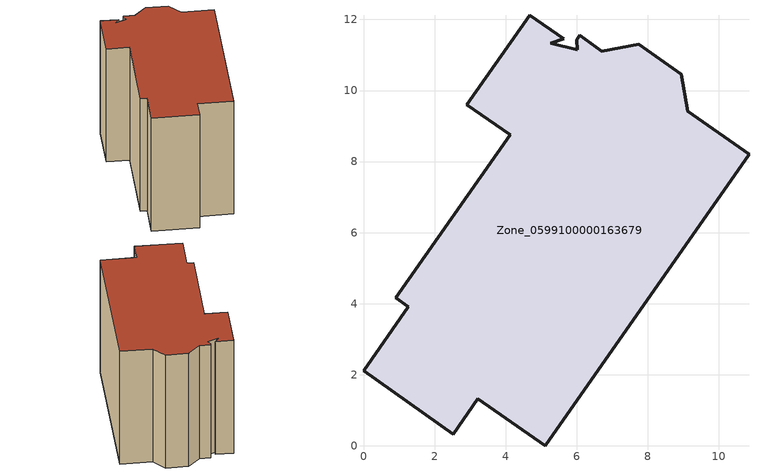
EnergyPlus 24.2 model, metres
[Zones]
Zone_0599100000163679
 floor ground (C_G): 5.63,11.46 5.27,11.33 6.01,11.15 6,11.43 6.09,11.55 6.71,11.11 7.74,11.3 8.95,10.46 9.13,9.41 10.85,8.21 5.11,0 3.22,1.32 2.52,0.32 0,2.11 1.26,3.91 0.91,4.16 4.13,8.75 2.91,9.6 4.68,12.12 z0
 wall outside (C_F): 2.91,9.6 4.13,8.75 0.91,4.16 1.26,3.91 0,2.11 2.52,0.32 3.22,1.32 5.11,0 10.85,8.21 9.13,9.41 8.95,10.46 7.74,11.3 6.71,11.11 6.09,11.55 6,11.43 6.01,11.15 5.27,11.33 5.63,11.46 4.68,12.12 2.91,9.6 z0:8.79
 roof outside (C_R): 5.27,11.33 5.63,11.46 4.68,12.12 2.91,9.6 4.13,8.75 0.91,4.16 1.26,3.91 0,2.11 2.52,0.32 3.22,1.32 5.11,0 10.85,8.21 9.13,9.41 8.95,10.46 7.74,11.3 6.71,11.11 6.09,11.55 6,11.43 6.01,11.15 z8.79
[BUILDING]
Pand.0599100000163679: North Axis=0; Terrain=City; Loads Convergence Tolerance Value=0.04; Temperature Convergence Tolerance Value=0.4; Solar Distribution=FullExterior; Maximum Number of Warmup Days=25; Minimum Number of Warmup Days=1
[Site:Location]
Rotterdam.The.Hague.AP_ZH_NLD Design_Conditions: Latitude=51.96; Longitude=4.45; Time Zone=1; Elevation=-4.5
[SITE:GROUNDTEMPERATURE:BUILDINGSURFACE]
18, 18, 18, 18, 18, 18, 18, 18, 18, 18, 18, 18
[MATERIAL] Thermal Absorptance=0.9; Solar Absorptance=0.7; Visible Absorptance=0.7
Name | Roughness | Thickness | Conductivity | Density | Specific Heat
G.TC.1946 | MediumSmooth | 0.15 | 1 | 540 | 1210
F.TC.1946 | Rough | 0.3 | 0.857143 | 1920 | 840
R.TC.1946 | MediumRough | 0.2 | 0.909091 | 1500 | 1000
[CONSTRUCTION]
C_G: G.TC.1946
C_F: F.TC.1946
C_R: R.TC.1946
[ZONE]
Zone_0599100000163679: Type=1; Multiplier=1; Ceiling Height=Autocalculate; Volume=Autocalculate; Floor Area=autocalculate; Part of Total Floor Area=Yes
[ZONEINFILTRATION:DESIGNFLOWRATE]
Infil_Zone_0599100000163679: Zone or ZoneList or Space or SpaceList=Zone_0599100000163679; Schedule=AlwaysOn; Design Flow Rate Calculation Method=Flow/Area; Flow Rate per Floor Area=0.003; Constant Term Coefficient=1; Temperature Term Coefficient=0; Velocity Term Coefficient=0; Velocity Squared Term Coefficient=0
[HVACTEMPLATE:ZONE:IDEALLOADSAIRSYSTEM]
Zone_0599100000163679: Maximum Heating Supply Air Temperature=50; Minimum Cooling Supply Air Temperature=13; Maximum Heating Supply Air Humidity Ratio=0.0156; Minimum Cooling Supply Air Humidity Ratio=0.0077; Heating Limit=NoLimit; Cooling Limit=NoLimit; Dehumidification Control Type=ConstantSensibleHeatRatio; Cooling Sensible Heat Ratio=0.7; Dehumidification Setpoint=60; Humidification Control Type=None; Humidification Setpoint=30; Outdoor Air Method=None; Outdoor Air Flow Rate per Person=0.00944; Outdoor Air Flow Rate per Zone Floor Area=0; Outdoor Air Flow Rate per Zone=0; Demand Controlled Ventilation Type=None; Outdoor Air Economizer Type=NoEconomizer; Heat Recovery Type=None; Sensible Heat Recovery Effectiveness=0.7; Latent Heat Recovery Effectiveness=0.65
[ZONECONTROL:THERMOSTAT]
ThermostatControl_Zone_0599100000163679: Zone or ZoneList=Zone_0599100000163679; Control Type Schedule=DualSetpointControlType; Control 1=Thermostat_Zone_0599100000163679; Temperature Difference Between Cutout And Setpoint=0
[THERMOSTATSETPOINT:DUALSETPOINT]
Thermostat_Zone_0599100000163679: Heating Setpoint Temperature Schedule=HeatingSetpoint_Zone_0599100000163679; Cooling Setpoint Temperature Schedule=CoolingSetpoint_Zone_0599100000163679
[SCHEDULE:COMPACT]
HeatingSetpoint_Zone_0599100000163679: Through: 12/31, For: AllDays, Until: 24:00, 21
CoolingSetpoint_Zone_0599100000163679: Through: 12/31, For: AllDays, Until: 24:00, 24
DualSetpointControlType: Through: 12/31, For: AllDays, Until: 24:00, 4
AlwaysOn: Through: 12/31, For: AllDays, Until: 24:00, 1
